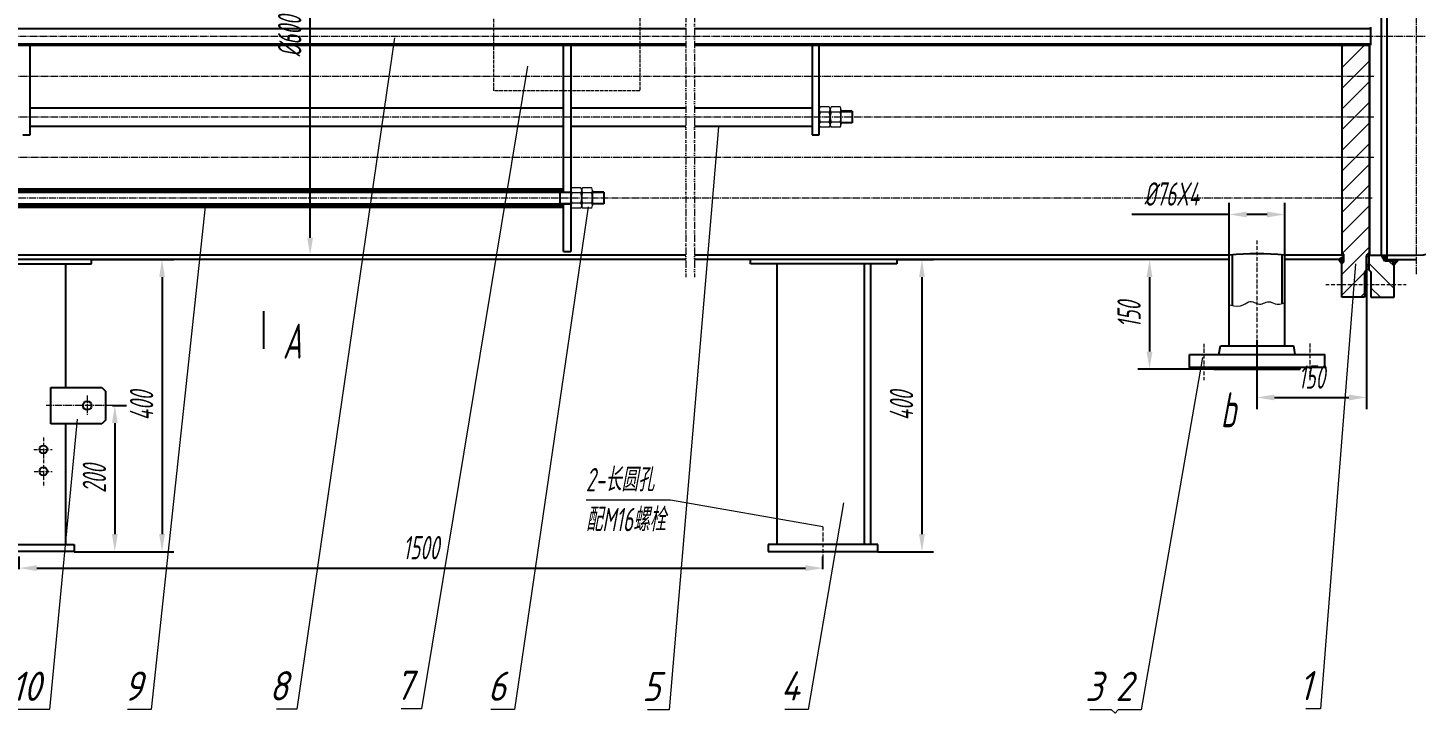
# Model space of a CAD drawing. Header units: millimetres. Extents: x 77 to 6805, y 49 to 4801.
# Drawn here: x 1840 to 3741, y 2551 to 3490 of the extents above; entities that cross this region are included whole.
import ezdxf
from ezdxf.enums import TextEntityAlignment as Align

# ---------------------------------------------------------------- set-up
doc = ezdxf.new("R2010")
doc.units = ezdxf.units.MM
doc.header["$PDMODE"] = 3
for name, pattern in [('GEN3', [6.25, 5, -1.25]), ('GEN4A', [17.5, 10, -2.5, 0, -2.5, 0, -2.5]), ('GEN7', [13.75, 10, -1.25, 1.25, -1.25]), ('GEN7A', [7.5, 5, -1.25, 0, -1.25])]:
    doc.linetypes.add(name, pattern=pattern)
for name, color, linetype, lineweight in [('0N', 7, 'Continuous', 18), ('3', 6, 'GEN3', 18), ('4', 3, 'Continuous', 18), ('4A', 3, 'GEN4A', 18), ('5', 3, 'Continuous', 18), ('6', 2, 'Continuous', 18), ('7', 4, 'GEN7', 18), ('7A', 4, 'GEN7A', 18), ('8', 1, 'Continuous', 18)]:
    doc.layers.add(name, color=color, linetype=linetype, lineweight=lineweight)
doc.styles.add('HZ', font='gbeitc.shx', dxfattribs={"width": 0.7, "bigfont": 'hztxt.shx'})
doc.styles.get("Standard").update_dxf_attribs({"font": 'gbeitc.shx', "bigfont": 'hztxt.shx'})
doc.dimstyles.new('GEN-ISO', dxfattribs={"dimscale": 8, "dimtxt": 4, "dimasz": 3, "dimexe": 2, "dimexo": 0, "dimgap": 1.5, "dimtad": 1, "dimzin": 0, "dimdsep": 46, "dimtxsty": 'HZ', "dimblk1": 'CLOSED', "dimblk2": 'CLOSED', "dimcen": 0, "dimdle": 6, "dimclrd": 256, "dimclre": 256, "dimclrt": 2, "dimadec": 0, "dimazin": 0, "dimtfac": 1, "dimtdec": 3, "dimtmove": 0, "dimatfit": 2, "dimldrblk": 'CLOSED', "dimfxl": 0, "dimtolj": 1, "dimtzin": 0, "dimarcsym": 0})

# ---------------------------------------------------------------- blocks, each defined once
blk = doc.blocks.new('*D60')
at = {"layer": '5', "lineweight": -2}
for p, q in [((3672.6, 3158.1), (3672.6, 2967.3)), ((3522.6, 3062.1), (3522.6, 2967.3)), ((3546.6, 2983.3), (3648.6, 2983.3))]:
    blk.add_line(p, q, dxfattribs=at)
at = {"layer": '5'}
for points in [[(3546.6, 2987.3), (3546.6, 2979.3), (3522.6, 2983.3)], [(3648.6, 2987.3), (3648.6, 2979.3), (3672.6, 2983.3)]]:
    blk.add_solid(points, dxfattribs=at)
at = {"layer": 'Defpoints', "color": 0}
for p in [(3672.6, 3158.1), (3522.6, 3062.1), (3672.6, 2983.3)]:
    blk.add_point(p, dxfattribs=at)
at = {"layer": '5', "color": 2, "insert": (3597.6, 3011.3), "char_height": 32, "attachment_point": 5, "style": 'HZ'}
blk.add_mtext('\\A1;150', dxfattribs=at)
blk = doc.blocks.new('_CLOSED')
at = {"color": 0, "linetype": 'ByBlock', "lineweight": -2}
for p, q in [((-1, 0.166667), (0, 0)), ((-1, 0.166667), (-1, -0.166667)), ((0, 0), (-1, -0.166667)), ((0, 0), (-1, 0))]:
    blk.add_line(p, q, dxfattribs=at)
blk = doc.blocks.new('GENPOS13')
at = {"color": 0}
for tag, p in [('1GENPOS', (0, 0)), ('2GENPOS', (0, -1.5)), ('3GENPOS', (0, -3)), ('4GENPOS', (0, -4.5)), ('5GENPOS', (0, -6)), ('6GENPOS', (0, -7.5)), ('8GENPOS', (0, -10.5)), ('7GENPOS', (0, -9)), ('9GENPOS', (0, -12)), ('10GENPOS', (0, -13.5)), ('11GENPOS', (0, -15)), ('12GENPOS', (0, -16.5)), ('13GENPOS', (0, -18)), ('14GENPOS', (0, -19.5)), ('15GENPOS', (0, -21)), ('16GENPOS', (0, -22.5)), ('17GENPOS', (0, -24)), ('18GENPOS', (0, -25.5)), ('19GENPOS', (0, -27)), ('20GENPOS', (0, -28.5)), ('21GENPOS', (0, -30)), ('22GENPOS', (0, -31.5)), ('23GENPOS', (0, -33)), ('0GENPOS', (0, -34.5))]:
    blk.add_attdef(tag, p, '', height=1, dxfattribs=at)
blk = doc.blocks.new('*D49')
at = {"layer": '5', "lineweight": -2}
for p, q in [((1828.6, 2748.1), (1828.6, 2765.6)), ((2928.6, 2748.1), (2928.6, 2765.6)), ((1852.6, 2749.6), (2904.6, 2749.6))]:
    blk.add_line(p, q, dxfattribs=at)
at = {"layer": '5'}
for points in [[(1852.6, 2753.6), (1852.6, 2745.6), (1828.6, 2749.6)], [(2904.6, 2753.6), (2904.6, 2745.6), (2928.6, 2749.6)]]:
    blk.add_solid(points, dxfattribs=at)
at = {"layer": 'Defpoints', "color": 0}
for p in [(1828.6, 2748.1), (2928.6, 2749.6), (2928.6, 2748.1)]:
    blk.add_point(p, dxfattribs=at)
at = {"layer": '5', "color": 2, "insert": (2378.6, 2777.6), "char_height": 32, "attachment_point": 5, "style": 'HZ'}
blk.add_mtext('\\A1;1500', dxfattribs=at)
blk = doc.blocks.new('*D50')
at = {"layer": '5', "lineweight": -2}
for p, q in [((1927.6, 3172.1), (2040, 3172.1)), ((2024, 3148.1), (2024, 2796.1)), ((1903.6, 2772.1), (2040, 2772.1))]:
    blk.add_line(p, q, dxfattribs=at)
at = {"layer": '5'}
for points in [[(2020, 3148.1), (2028, 3148.1), (2024, 3172.1)], [(2020, 2796.1), (2028, 2796.1), (2024, 2772.1)]]:
    blk.add_solid(points, dxfattribs=at)
at = {"layer": 'Defpoints', "color": 0}
for p in [(1927.6, 3172.1), (1903.6, 2772.1), (2024, 2772.1)]:
    blk.add_point(p, dxfattribs=at)
at = {"layer": '5', "color": 2, "insert": (1996, 2972.1), "char_height": 32, "attachment_point": 5, "rotation": 90, "style": 'HZ'}
blk.add_mtext('\\A1;400', dxfattribs=at)
blk = doc.blocks.new('*D51')
at = {"layer": '5', "lineweight": -2}
for p, q in [((1956.1, 2972.1), (1975.4, 2972.1)), ((1959.4, 2948.1), (1959.4, 2796.1)), ((1903.6, 2772.1), (1975.4, 2772.1))]:
    blk.add_line(p, q, dxfattribs=at)
at = {"layer": '5'}
for points in [[(1955.4, 2948.1), (1963.4, 2948.1), (1959.4, 2972.1)], [(1955.4, 2796.1), (1963.4, 2796.1), (1959.4, 2772.1)]]:
    blk.add_solid(points, dxfattribs=at)
at = {"layer": 'Defpoints', "color": 0}
for p in [(1956.1, 2972.1), (1903.6, 2772.1), (1959.4, 2772.1)]:
    blk.add_point(p, dxfattribs=at)
at = {"layer": '5', "color": 2, "insert": (1931.4, 2872.1), "char_height": 32, "attachment_point": 5, "rotation": 90, "style": 'HZ'}
blk.add_mtext('\\A1;200', dxfattribs=at)
blk = doc.blocks.new('*D52')
at = {"layer": '5', "lineweight": -2}
for p, q in [((2227.9, 3778.1), (2210.7, 3778.1)), ((2226.7, 3202.1), (2226.7, 3754.1)), ((2227.9, 3178.1), (2210.7, 3178.1))]:
    blk.add_line(p, q, dxfattribs=at)
at = {"layer": '5'}
for points in [[(2222.7, 3754.1), (2230.7, 3754.1), (2226.7, 3778.1)], [(2222.7, 3202.1), (2230.7, 3202.1), (2226.7, 3178.1)]]:
    blk.add_solid(points, dxfattribs=at)
at = {"layer": 'Defpoints', "color": 0}
for p in [(2226.7, 3778.1), (2227.9, 3778.1), (2227.9, 3178.1)]:
    blk.add_point(p, dxfattribs=at)
at = {"layer": '5', "color": 2, "insert": (2198.7, 3478.1), "char_height": 32, "attachment_point": 5, "rotation": 90, "style": 'HZ'}
blk.add_mtext('\\A1;%%C600', dxfattribs=at)
blk = doc.blocks.new('*D54')
at = {"layer": '5', "lineweight": -2}
for p, q in [((3029.6, 3172.1), (3080.1, 3172.1)), ((3064.1, 3148.1), (3064.1, 2796.1)), ((3003.6, 2772.1), (3080.1, 2772.1))]:
    blk.add_line(p, q, dxfattribs=at)
at = {"layer": '5'}
for points in [[(3060.1, 3148.1), (3068.1, 3148.1), (3064.1, 3172.1)], [(3060.1, 2796.1), (3068.1, 2796.1), (3064.1, 2772.1)]]:
    blk.add_solid(points, dxfattribs=at)
at = {"layer": 'Defpoints', "color": 0}
for p in [(3029.6, 3172.1), (3003.6, 2772.1), (3064.1, 2772.1)]:
    blk.add_point(p, dxfattribs=at)
at = {"layer": '5', "color": 2, "insert": (3036.1, 2972.1), "char_height": 32, "attachment_point": 5, "rotation": 90, "style": 'HZ'}
blk.add_mtext('\\A1;400', dxfattribs=at)
blk = doc.blocks.new('*D55')
at = {"layer": '5', "lineweight": -2}
for p, q in [((3401.3, 3172.1), (3359.6, 3172.1)), ((3375.6, 3148.1), (3375.6, 3046.1)), ((3463.6, 3022.1), (3359.6, 3022.1))]:
    blk.add_line(p, q, dxfattribs=at)
at = {"layer": '5'}
for points in [[(3371.6, 3148.1), (3379.6, 3148.1), (3375.6, 3172.1)], [(3371.6, 3046.1), (3379.6, 3046.1), (3375.6, 3022.1)]]:
    blk.add_solid(points, dxfattribs=at)
at = {"layer": 'Defpoints', "color": 0}
for p in [(3401.3, 3172.1), (3375.6, 3022.1), (3463.6, 3022.1)]:
    blk.add_point(p, dxfattribs=at)
at = {"layer": '5', "color": 2, "insert": (3347.6, 3097.1), "char_height": 32, "attachment_point": 5, "rotation": 90, "style": 'HZ'}
blk.add_mtext('\\A1;150', dxfattribs=at)
blk = doc.blocks.new('*D62')
at = {"layer": '5', "lineweight": -2}
for p, q in [((3484.6, 3178.1), (3484.6, 3249.9)), ((3560.6, 3178.1), (3560.6, 3249.9)), ((3484.6, 3233.9), (3351.3, 3233.9)), ((3536.6, 3233.9), (3508.6, 3233.9))]:
    blk.add_line(p, q, dxfattribs=at)
at = {"layer": '5'}
for points in [[(3508.6, 3237.9), (3508.6, 3229.9), (3484.6, 3233.9)], [(3536.6, 3237.9), (3536.6, 3229.9), (3560.6, 3233.9)]]:
    blk.add_solid(points, dxfattribs=at)
at = {"layer": 'Defpoints', "color": 0}
for p in [(3484.6, 3233.9), (3484.6, 3178.1), (3560.6, 3178.1)]:
    blk.add_point(p, dxfattribs=at)
at = {"layer": '5', "color": 2, "insert": (3405.9, 3261.9), "char_height": 32, "attachment_point": 5, "style": 'HZ'}
blk.add_mtext('\\A1;%%C76X4', dxfattribs=at)
blk = doc.blocks.new('*X24')
at = {"color": 0}
for p, q in [((10621.7, 3324.3), (10652.8, 3355.4)), ((10621.7, 3352.6), (10624.5, 3355.4)), ((10621.7, 3296), (10659.7, 3334)), ((10621.7, 3267.7), (10659.7, 3305.7)), ((10621.7, 3239.5), (10659.7, 3277.5)), ((10621.7, 3211.2), (10659.7, 3249.2)), ((10621.7, 3182.9), (10659.7, 3220.9)), ((10621.7, 3154.6), (10659.7, 3192.6)), ((10621.7, 3126.3), (10659.7, 3164.3)), ((10621.7, 3098), (10659.7, 3136)), ((10621.7, 3069.8), (10659.7, 3107.8)), ((10621.7, 3041.5), (10659.7, 3079.5)), ((10621.7, 3013.2), (10652.7, 3044.2)), ((10647.2, 3010.4), (10652.7, 3015.9))]:
    blk.add_line(p, q, dxfattribs=at)
blk = doc.blocks.new('*X15')
at = {"color": 0}
for p, q in [((7697.7, 3676.8), (7700.7, 3679.8)), ((7697.7, 3674.5), (7701.6, 3678.5)), ((7697.7, 3672.2), (7702.5, 3677.1)), ((7697.7, 3670), (7703.4, 3675.7)), ((7700.8, 3671.7), (7697.7, 3674.9)), ((7699.4, 3670.9), (7697.7, 3672.6)), ((7697.9, 3670.1), (7697.7, 3670.4)), ((7702.2, 3672.6), (7697.8, 3677)), ((7703.7, 3673.4), (7698.9, 3678.2)), ((7703, 3676.3), (7700, 3679.3)), ((7702.9, 3672.9), (7704.3, 3674.4))]:
    blk.add_line(p, q, dxfattribs=at)
blk = doc.blocks.new('*X22')
at = {"color": 0}
for p, q in [((10693.7, 3052.5), (10686.2, 3059.9)), ((10693.7, 3022), (10658.7, 3057)), ((10674.7, 3010.4), (10661.7, 3023.4))]:
    blk.add_line(p, q, dxfattribs=at)
blk = doc.blocks.new('*X14')
at = {"color": 0}
for p, q in [((7638.7, 3674.3), (7640.2, 3675.9)), ((7638.7, 3672.1), (7642, 3675.4)), ((7645.8, 3667.9), (7638.7, 3675.1)), ((7638.7, 3669.8), (7642.8, 3673.9)), ((7643.5, 3667.9), (7638.7, 3672.8)), ((7641.3, 3667.9), (7638.7, 3670.5)), ((7639, 3667.9), (7638.7, 3668.3)), ((7639, 3667.9), (7643.6, 3672.5)), ((7643.8, 3672.1), (7640.1, 3675.9)), ((7641.3, 3667.9), (7644.4, 3671.1)), ((7643.5, 3667.9), (7645.3, 3669.6)), ((7645.8, 3667.9), (7646.1, 3668.2))]:
    blk.add_line(p, q, dxfattribs=at)
blk = doc.blocks.new('*X13')
at = {"color": 0}
for p, q in [((7624, 3673.9), (7623.2, 3674.6)), ((7624, 3675.5), (7629, 3680.5)), ((7626.2, 3673.9), (7624.3, 3675.9)), ((7624.7, 3673.9), (7629.8, 3679.1)), ((7628.5, 3673.9), (7625.3, 3677.1)), ((7630.7, 3673.9), (7626.3, 3678.3)), ((7626.9, 3673.9), (7630.7, 3677.6)), ((7631.7, 3675.3), (7627.4, 3679.6)), ((7629.4, 3679.7), (7628.4, 3680.8)), ((7629.2, 3673.9), (7631.5, 3676.2)), ((7631.4, 3673.9), (7631.7, 3674.1))]:
    blk.add_line(p, q, dxfattribs=at)
blk = doc.blocks.new('*X16')
at = {"color": 0}
for p, q in [((7663.7, 3682.4), (7666.7, 3685.4)), ((7666.7, 3678.7), (7663.7, 3681.7))]:
    blk.add_line(p, q, dxfattribs=at)

msp = doc.modelspace()

# ---------------------------------------------------------------- linework, layer by layer
for p, q in [((3700.6305, 3170.1312), (3700.6305, 3786.1312)), ((3693.0117, 3178.1312), (3693.0117, 3778.1312)), ((1078.1305, 3488.6312), (2740.9447, 3488.6312)), ((2752.9447, 3488.6312), (3678.1305, 3488.6312)), ((3678.1305, 3490.6312), (3678.1305, 3465.6312)), ((1078.1305, 3467.6312), (2740.9447, 3467.6312)), ((1078.1305, 3465.6312), (2740.9447, 3465.6312)), ((1843.6305, 3343.1312), (1843.6305, 3465.6312)), ((2573.6305, 3264.4287), (2573.6305, 3465.6312)), ((2583.6305, 3465.6312), (2583.6305, 3183.1312)), ((2752.9447, 3467.6312), (3678.1305, 3467.6312)), ((2752.9447, 3465.6312), (3678.1305, 3465.6312)), ((2913.6305, 3465.6312), (2913.6305, 3343.1312)), ((2923.6305, 3343.1312), (2923.6305, 3465.6312)), ((3638.6305, 3465.6312), (3638.6305, 3179.6312)), ((3676.6305, 3465.6312), (3676.6305, 3178.1312)), ((3676.6305, 3182.1312), (3676.6305, 3465.6312)), ((1843.6305, 3379.78), (2573.6305, 3379.78)), ((2583.6305, 3379.78), (2740.9447, 3379.78)), ((2752.9447, 3379.78), (2913.6305, 3379.78)), ((2968.6305, 3375.28), (2953.2305, 3375.28)), ((2968.6305, 3375.28), (2968.6305, 3359.28)), ((1843.6305, 3354.78), (2573.6305, 3354.78)), ((2583.6305, 3354.78), (2740.9447, 3354.78)), ((2752.9447, 3354.78), (2913.6305, 3354.78)), ((2968.6305, 3359.28), (2953.2305, 3359.28)), ((1833.6305, 3343.1312), (1843.6305, 3343.1312)), ((2913.6305, 3343.1312), (2923.6305, 3343.1312)), ((1117.6305, 3268.9287), (2573.6305, 3268.9287)), ((1097.6305, 3264.4287), (2583.6305, 3264.4287)), ((1117.6305, 3266.9287), (2573.6305, 3266.9287)), ((2568.6305, 3264.4287), (2568.6305, 3248.4287)), ((2628.6305, 3264.4287), (2613.2305, 3264.4287)), ((2628.6305, 3264.4287), (2628.6305, 3248.4287)), ((1097.6305, 3248.4287), (2583.6305, 3248.4287)), ((1117.6305, 3245.9287), (2573.6305, 3245.9287)), ((1117.6305, 3243.9287), (2573.6305, 3243.9287)), ((2573.6305, 3183.1312), (2573.6305, 3248.4287)), ((2628.6305, 3248.4287), (2613.2305, 3248.4287)), ((2740.9447, 3178.1312), (1114.6305, 3178.1312)), ((2573.6305, 3183.1312), (2583.6305, 3183.1312)), ((3484.6305, 3178.1312), (2752.9447, 3178.1312)), ((3484.6305, 3054.1312), (3484.6305, 3178.1312)), ((3488.6305, 3178.5099), (3488.6305, 3109.2067)), ((3556.6305, 3178.5099), (3556.6305, 3111.8743)), ((3641.6305, 3178.1312), (3560.6305, 3178.1312)), ((3560.6305, 3054.1312), (3560.6305, 3178.1312)), ((3641.6305, 3176.1312), (3634.7023, 3172.1312)), ((3641.6305, 3179.6312), (3638.6305, 3179.6312)), ((3641.6305, 3169.1312), (3641.6305, 3179.6312)), ((3672.6305, 3178.1312), (3676.6305, 3182.1312)), ((3672.6305, 3178.1312), (3672.6305, 3158.1312)), ((3675.6305, 3181.1312), (3675.6305, 3158.1312)), ((3675.6305, 3178.1312), (3740.6305, 3178.1312)), ((3697.6305, 3170.1312), (3693.0117, 3178.1312)), ((2740.9447, 3172.1312), (1121.5587, 3172.1312)), ((1727.6305, 3166.1312), (1927.6305, 3166.1312)), ((1891.6305, 3166.1312), (1891.6305, 2997.1312)), ((1927.6305, 3166.1312), (1927.6305, 3172.1312)), ((3484.6305, 3172.1312), (2752.9447, 3172.1312)), ((2829.6305, 3166.1312), (2829.6305, 3172.1312)), ((3029.6305, 3166.1312), (2829.6305, 3166.1312)), ((2865.6305, 3166.1312), (2865.6305, 2782.1312)), ((2985.6305, 2782.1312), (2985.6305, 3166.1312)), ((2993.6305, 3166.1312), (2993.6305, 2782.1312)), ((3029.6305, 3172.1312), (3029.6305, 3166.1312)), ((3634.7023, 3172.1312), (3560.6305, 3172.1312)), ((3634.7023, 3172.1312), (3638.6305, 3166.1312)), ((3638.6305, 3166.1312), (3641.6305, 3169.1312)), ((3638.6305, 3120.6312), (3638.6305, 3166.1312)), ((3672.6305, 3158.1312), (3669.6305, 3155.1312)), ((3669.6305, 3155.1312), (3669.6305, 3120.6312)), ((3675.6305, 3158.1312), (3678.6305, 3155.1312)), ((3678.6305, 3155.1312), (3678.6305, 3120.6312)), ((3707.6305, 3170.1312), (3697.6305, 3170.1312)), ((3700.6305, 3172.1312), (3740.6305, 3172.1312)), ((3707.6305, 3170.1312), (3707.6305, 3172.1312)), ((3710.6305, 3164.9351), (3707.6305, 3170.1312)), ((3716.6305, 3172.1312), (3710.6305, 3164.9351)), ((3710.6305, 3120.6312), (3710.6305, 3164.9351)), ((3669.6305, 3120.6312), (3638.6305, 3120.6312)), ((3678.6305, 3120.6312), (3710.6305, 3120.6312)), ((2162.9103, 3101.2943), (2162.9103, 3049.7661)), ((3470.6305, 3042.1312), (3472.6305, 3054.1312)), ((3472.6305, 3054.1312), (3572.6305, 3054.1312)), ((3572.6305, 3054.1312), (3574.6305, 3042.1312)), ((3463.6305, 3024.1312), (3463.6305, 3022.1312)), ((3463.6305, 3022.1312), (3581.6305, 3022.1312)), ((3581.6305, 3022.1312), (3581.6305, 3024.1312)), ((1871.6305, 2997.1312), (1941.6305, 2997.1312)), ((1871.6305, 2947.1312), (1871.6305, 2997.1312)), ((1941.6305, 2997.1312), (1946.6305, 2992.1312)), ((1946.6305, 2992.1312), (1946.6305, 2952.1312)), ((1941.6305, 2947.1312), (1871.6305, 2947.1312)), ((1891.6305, 2947.1312), (1891.6305, 2782.1312)), ((1946.6305, 2952.1312), (1941.6305, 2947.1312)), ((1753.6305, 2782.1312), (1903.6305, 2782.1312)), ((1903.6305, 2782.1312), (1903.6305, 2772.1312)), ((3003.6305, 2782.1312), (2853.6305, 2782.1312)), ((2853.6305, 2782.1312), (2853.6305, 2772.1312)), ((3003.6305, 2772.1312), (3003.6305, 2782.1312)), ((1903.6305, 2772.1312), (1753.6305, 2772.1312)), ((2853.6305, 2772.1312), (3003.6305, 2772.1312))]:
    msp.add_line(p, q)
for points in [[(3675.6305, 3158.6312), (3672.6305, 3158.6312), (3672.6305, 3176.6312), (3675.6305, 3176.6312)], [(3430.1305, 3042.1312), (3615.1305, 3042.1312), (3615.1305, 3024.1312), (3430.1305, 3024.1312)]]:
    msp.add_lwpolyline(points, close=True)
for centre, radius in [((1921.6305, 2972.1312), 6), ((1861.6305, 2912.1312), 5.5), ((1861.6305, 2882.1312), 5.5)]:
    msp.add_circle(centre, radius)
msp.add_arc((3522.6305, 2798.0267), 381.9993, 84.2909667, 95.7090333)
msp.add_ellipse((3740.6305, 3478.1312), major_axis=(0, -300), ratio=0.5, start_param=0, end_param=3.141592654)
at = {"layer": '0N'}
for p, q in [((2923.6305, 3377.675), (2923.6305, 3356.885)), ((2937.2415, 3381.14), (2924.8195, 3381.14)), ((2937.2415, 3374.21), (2924.8195, 3374.21)), ((2938.4305, 3377.675), (2938.4305, 3356.885)), ((2938.4305, 3377.675), (2938.4305, 3356.885)), ((2952.0415, 3381.14), (2939.6195, 3381.14)), ((2952.0415, 3374.21), (2939.6195, 3374.21)), ((2953.2305, 3377.675), (2953.2305, 3356.885)), ((2937.2415, 3360.35), (2924.8195, 3360.35)), ((2937.2415, 3353.42), (2924.8195, 3353.42)), ((2952.0415, 3360.35), (2939.6195, 3360.35)), ((2952.0415, 3353.42), (2939.6195, 3353.42)), ((2597.2415, 3270.2887), (2584.8195, 3270.2887)), ((2612.0415, 3270.2887), (2599.6195, 3270.2887)), ((2583.6305, 3266.8237), (2583.6305, 3246.0337)), ((2597.2415, 3263.3587), (2584.8195, 3263.3587)), ((2598.4305, 3266.8237), (2598.4305, 3246.0337)), ((2598.4305, 3266.8237), (2598.4305, 3246.0337)), ((2612.0415, 3263.3587), (2599.6195, 3263.3587)), ((2613.2305, 3266.8237), (2613.2305, 3246.0337)), ((2597.2415, 3249.4987), (2584.8195, 3249.4987)), ((2597.2415, 3242.5687), (2584.8195, 3242.5687)), ((2612.0415, 3249.4987), (2599.6195, 3249.4987)), ((2612.0415, 3242.5687), (2599.6195, 3242.5687))]:
    msp.add_line(p, q, dxfattribs=at)
for centre, radius, start, end in [((2929.2739, 3377.675), 5.6434, 142.1211205, 180), ((2929.2739, 3377.675), 5.6434, 180, 217.8788795), ((2944.4205, 3367.28), 20.79, 160.5287794, 199.4712206), ((2932.7872, 3377.675), 5.6434, 0, 37.8788795), ((2932.7872, 3377.675), 5.6434, 322.1211205, 0), ((2917.6405, 3367.28), 20.79, 340.5287794, 19.4712206), ((2944.0739, 3377.675), 5.6434, 142.1211205, 180), ((2944.0739, 3377.675), 5.6434, 180, 217.8788795), ((2959.2205, 3367.28), 20.79, 160.5287794, 199.4712206), ((2947.5872, 3377.675), 5.6434, 360, 37.8788795), ((2947.5872, 3377.675), 5.6434, 322.1211205, 0), ((2932.4405, 3367.28), 20.79, 340.5287794, 19.4712206), ((2929.2739, 3356.885), 5.6434, 142.1211205, 180), ((2929.2739, 3356.885), 5.6434, 180, 217.8788795), ((2932.7872, 3356.885), 5.6434, 0, 37.8788795), ((2932.7872, 3356.885), 5.6434, 322.1211205, 0), ((2944.0739, 3356.885), 5.6434, 142.1211205, 180), ((2944.0739, 3356.885), 5.6434, 180, 217.8788795), ((2947.5872, 3356.885), 5.6434, 0, 37.8788795), ((2947.5872, 3356.885), 5.6434, 322.1211205, 0), ((2589.2739, 3266.8237), 5.6434, 142.1211205, 180), ((2592.7872, 3266.8237), 5.6434, 0, 37.8788795), ((2604.0739, 3266.8237), 5.6434, 142.1211205, 180), ((2607.5872, 3266.8237), 5.6434, 0, 37.8788795), ((2589.2739, 3266.8237), 5.6434, 180, 217.8788795), ((2604.4205, 3256.4287), 20.79, 160.5287794, 199.4712206), ((2592.7872, 3266.8237), 5.6434, 322.1211205, 0), ((2577.6405, 3256.4287), 20.79, 340.5287794, 19.4712206), ((2604.0739, 3266.8237), 5.6434, 180, 217.8788795), ((2619.2205, 3256.4287), 20.79, 160.5287794, 199.4712206), ((2607.5872, 3266.8237), 5.6434, 322.1211205, 360), ((2592.4405, 3256.4287), 20.79, 340.5287794, 19.4712206), ((2589.2739, 3246.0337), 5.6434, 142.1211205, 180), ((2589.2739, 3246.0337), 5.6434, 180, 217.8788795), ((2592.7872, 3246.0337), 5.6434, 360, 37.8788795), ((2592.7872, 3246.0337), 5.6434, 322.1211205, 360), ((2604.0739, 3246.0337), 5.6434, 142.1211205, 180), ((2604.0739, 3246.0337), 5.6434, 180, 217.8788795), ((2607.5872, 3246.0337), 5.6434, 0, 37.8788795), ((2607.5872, 3246.0337), 5.6434, 322.1211205, 360)]:
    msp.add_arc(centre, radius, start, end, dxfattribs=at)
at = {"layer": '3'}
msp.add_lwpolyline([(2478.1305, 3553.1312), (2678.1305, 3553.1312), (2678.1305, 3403.1312), (2478.1305, 3403.1312)], close=True, dxfattribs=at)
at = {"layer": '4'}
for p, q in [((2968.6305, 3374.1975), (2953.2305, 3374.1975)), ((2953.2305, 3360.3625), (2968.6305, 3360.3625)), ((2583.6305, 3263.3462), (2568.6305, 3263.3462)), ((2628.6305, 3263.3462), (2613.2305, 3263.3462)), ((2568.6305, 3249.5112), (2583.6305, 3249.5112)), ((2613.2305, 3249.5112), (2628.6305, 3249.5112)), ((2720.1019, 2842.5467), (2604.5294, 2842.5467)), ((2928.6305, 2806.1312), (2720.1019, 2842.5467))]:
    msp.add_line(p, q, dxfattribs=at)
msp.add_lwpolyline([(3484.6305, 3110.2361), (3485.0519, 3110.0656), (3491.1732, 3108.5964), (3496.1942, 3108.3373), (3500.2885, 3108.9742), (3503.6301, 3110.1932), (3506.3928, 3111.6802), (3508.7504, 3113.1213), (3510.8767, 3114.2024), (3512.9177, 3114.6854), (3514.908, 3114.6358), (3516.8542, 3114.1948), (3518.763, 3113.5037), (3520.6413, 3112.7037), (3522.4956, 3111.9362), (3524.3327, 3111.3424), (3526.1593, 3111.0636), (3527.9818, 3111.1964), (3529.805, 3111.6586), (3531.6335, 3112.3233), (3533.4718, 3113.0637), (3535.3245, 3113.7529), (3537.196, 3114.2641), (3539.0908, 3114.4704), (3541.0136, 3114.2449), (3542.9889, 3113.5322), (3545.121, 3112.5626), (3547.5343, 3111.6376), (3550.3533, 3111.0591), (3553.7024, 3111.1287), (3557.706, 3112.1481), (3560.6305, 3113.5367)], dxfattribs=at)
at = {"layer": '4A'}
for p, q in [((2740.9447, 3808.1312), (2740.9447, 3148.1312)), ((2752.9447, 3808.1312), (2752.9447, 3148.1312))]:
    msp.add_line(p, q, dxfattribs=at)
at = {"layer": '5'}
for points in [[(2342.2436, 3475.8887), (2208.4858, 2556.3873), (2180.4858, 2556.3873)], [(2524.2896, 3437.2011), (2379.1968, 2557.0939), (2351.1968, 2557.0939)], [(2785.8115, 3354.0538), (2718.0188, 2555.3872), (2688.3619, 2555.3872)], [(2083.0356, 3244.6704), (2009.0457, 2555.9742), (1976.6649, 2555.9742)], [(2607.0833, 3244.3285), (2506.5691, 2555.8438), (2474.1912, 2555.8438)], [(3657.5327, 3166.3772), (3609.4077, 2556.6591), (3589.4077, 2556.6591)], [(3447.9867, 3038.0744), (3364.2249, 2555.6481), (3332.8068, 2555.6481)], [(1907.8505, 2953.4293), (1869.9611, 2555.7532), (1821.9296, 2555.7532)], [(2956.5659, 2838.7665), (2908.4627, 2556.1808), (2876.4627, 2556.1808)], [(3332.7667, 2555.6579), (3328.6098, 2550.8227), (3323.4567, 2555.543), (3293.7999, 2555.543)]]:
    msp.add_lwpolyline(points, dxfattribs=at)
msp.add_lwpolyline([(2112.0892, 3049.7661, 0, 8.0324, 0), (2136.0892, 3049.7661, 0, 0, 0), (2162.9103, 3049.7661, 0, 0, 0)], format="xyseb", dxfattribs=at)
at = {"layer": '7'}
for p, q in [((3740.6305, 3808.1312), (3740.6305, 3152.2653)), ((811.1821, 3478.1312), (3763.4835, 3478.1312)), ((3682.52, 3422.7056), (1073.7519, 3422.7056)), ((3682.52, 3367.28), (1077.5062, 3367.28)), ((3682.52, 3311.8543), (1077.5062, 3311.8543)), ((3680.2223, 3256.4287), (1076.9215, 3256.4287)), ((1921.6305, 2985.7801), (1921.6305, 2958.4823)), ((1956.1062, 2972.1312), (1865.488, 2972.1312))]:
    msp.add_line(p, q, dxfattribs=at)
at = {"layer": '7A'}
for p, q in [((3522.6305, 3198.1707), (3522.6305, 3005.907)), ((3616.6801, 3138.1312), (3727.0516, 3138.1312)), ((3450.1305, 3056.8982), (3450.1305, 3006.9622)), ((3595.1305, 3057.3563), (3595.1305, 3006.9622)), ((1861.6305, 2928.5403), (1861.6305, 2860.0635)), ((1848.4495, 2912.1312), (1873.6352, 2912.1312)), ((1849.0792, 2882.1312), (1873.6352, 2882.1312)), ((2928.6305, 2806.1312), (2928.6305, 2748.1312))]:
    msp.add_line(p, q, dxfattribs=at)

# ---------------------------------------------------------------- block references
at = {"layer": '6', "color": 7}
ref = msp.add_blockref('GENPOS13', (1821.9296, 2567.7532), dxfattribs=dict(at, xscale=8, yscale=8, zscale=8))
ref.add_attrib('1GENPOS', '10', dxfattribs={"layer": '0', "color": 0, "height": 40}).set_placement((1857.9611, 2567.7532), align=Align.RIGHT)
ref = msp.add_blockref('GENPOS13', (1976.6649, 2567.9742), dxfattribs=dict(at, xscale=8, yscale=8, zscale=8))
ref.add_attrib('1GENPOS', '9', dxfattribs={"layer": '0', "color": 0, "height": 40}).set_placement((1997.0457, 2567.9742), align=Align.RIGHT)
ref = msp.add_blockref('GENPOS13', (2180.4858, 2568.3873), dxfattribs=dict(at, xscale=8, yscale=8, zscale=8))
ref.add_attrib('1GENPOS', '8', dxfattribs={"layer": '0', "color": 0, "height": 40}).set_placement((2196.4858, 2568.3873), align=Align.RIGHT)
ref = msp.add_blockref('GENPOS13', (2351.1968, 2569.0939), dxfattribs=dict(at, xscale=8, yscale=8, zscale=8))
ref.add_attrib('1GENPOS', '7', dxfattribs={"layer": '0', "color": 0, "height": 40}).set_placement((2367.1968, 2569.0939), align=Align.RIGHT)
ref = msp.add_blockref('GENPOS13', (2474.1912, 2567.8438), dxfattribs=dict(at, xscale=8, yscale=8, zscale=8))
ref.add_attrib('1GENPOS', '6', dxfattribs={"layer": '0', "color": 0, "height": 40}).set_placement((2494.5691, 2567.8438), align=Align.RIGHT)
ref = msp.add_blockref('GENPOS13', (2688.3619, 2567.3872), dxfattribs=dict(at, xscale=8, yscale=8, zscale=8))
ref.add_attrib('1GENPOS', '5', dxfattribs={"layer": '0', "color": 0, "height": 40}).set_placement((2706.0188, 2567.3872), align=Align.RIGHT)
ref = msp.add_blockref('GENPOS13', (2876.4627, 2568.1808), dxfattribs=dict(at, xscale=8, yscale=8, zscale=8))
ref.add_attrib('1GENPOS', '4', dxfattribs={"layer": '0', "color": 0, "height": 40}).set_placement((2896.4627, 2568.1808), align=Align.RIGHT)
ref = msp.add_blockref('GENPOS13', (3293.7999, 2567.543), dxfattribs=dict(at, xscale=8, yscale=8, zscale=8))
ref.add_attrib('1GENPOS', '3', dxfattribs={"layer": '0', "color": 0, "height": 40}).set_placement((3311.4567, 2567.543), align=Align.RIGHT)
ref = msp.add_blockref('GENPOS13', (3332.8068, 2567.6481), dxfattribs=dict(at, xscale=8, yscale=8, zscale=8))
ref.add_attrib('1GENPOS', '2', dxfattribs={"layer": '0', "color": 0, "height": 40}).set_placement((3352.2249, 2567.6481), align=Align.RIGHT)
ref = msp.add_blockref('GENPOS13', (3589.4077, 2568.6591), dxfattribs=dict(at, xscale=8, yscale=8, zscale=8))
ref.add_attrib('1GENPOS', '1', dxfattribs={"layer": '0', "color": 0, "height": 40}).set_placement((3597.4077, 2568.6591), align=Align.RIGHT)
at = {"layer": '8'}
for name in ['*X24', '*X22']:
    msp.add_blockref(name, (-6983.0236, 110.221), dxfattribs=at)
at = {"layer": '8', "rotation": 180}
for name in ['*X15', '*X14', '*X16', '*X13']:
    msp.add_blockref(name, (11339.2847, 6846.0414), dxfattribs=at)

# ---------------------------------------------------------------- texts
at = {"layer": '6', "attachment_point": 7, "style": 'HZ'}
for s, insert, char_height, width in [('A', (2189.3501, 3036.4065), 48, 34.87104), ('b', (3473.0456, 2942.452), 48, 34.87104), ('2-长圆孔', (2604.1412, 2854.6682), 32, 186.74688), ('配M16螺栓', (2604.1412, 2800.0794), 32, 210.18624)]:
    msp.add_mtext(s, dxfattribs=dict(at, insert=insert, char_height=char_height, width=width))

# ---------------------------------------------------------------- dimensions: what is measured, and where the dimension line sits
at = {"layer": '5'}
for base, p1, p2, text, picture, middle in [((2226.6786, 3778.1312), (2227.8794, 3178.1312), (2227.8794, 3778.1312), '%%C600', '*D52', (2198.6786, 3478.1312)), ((2024.0122, 2772.1312), (1927.6305, 3172.1312), (1903.6305, 2772.1312), '400', '*D50', (1996.0122, 2972.1312)), ((3064.0746, 2772.1312), (3029.6305, 3172.1312), (3003.6305, 2772.1312), '400', '*D54', (3036.0746, 2972.1312)), ((3375.5506, 3022.1312), (3401.2553, 3172.1312), (3463.6305, 3022.1312), '150', '*D55', (3347.5506, 3097.1312)), ((1959.3518, 2772.1312), (1956.1062, 2972.1312), (1903.6305, 2772.1312), '200', '*D51', (1931.3518, 2872.1312))]:
    dim = msp.add_linear_dim(base=base, p1=p1, p2=p2, angle=90, text=text, dimstyle='GEN-ISO', override={"dimaunit": 1}, dxfattribs=at)
    dim.commit()
    dim.dimension.update_dxf_attribs({"geometry": picture, "text_midpoint": middle})
for base, p1, p2, text, picture, middle in [((3484.6305, 3233.9084), (3560.6305, 3178.1312), (3484.6305, 3178.1312), '%%C76X4', '*D62', (3405.9495, 3261.9084)), ((3672.6305, 2983.3069), (3522.6305, 3062.1312), (3672.6305, 3158.1312), '150', '*D60', (3597.6305, 3011.3069)), ((2928.6305, 2749.637), (1828.6305, 2748.1312), (2928.6305, 2748.1312), '1500', '*D49', (2378.6305, 2777.637))]:
    dim = msp.add_linear_dim(base=base, p1=p1, p2=p2, text=text, dimstyle='GEN-ISO', override={"dimaunit": 1}, dxfattribs=at)
    dim.commit()
    dim.dimension.update_dxf_attribs({"geometry": picture, "text_midpoint": middle})

doc.saveas('drawing.dxf')
